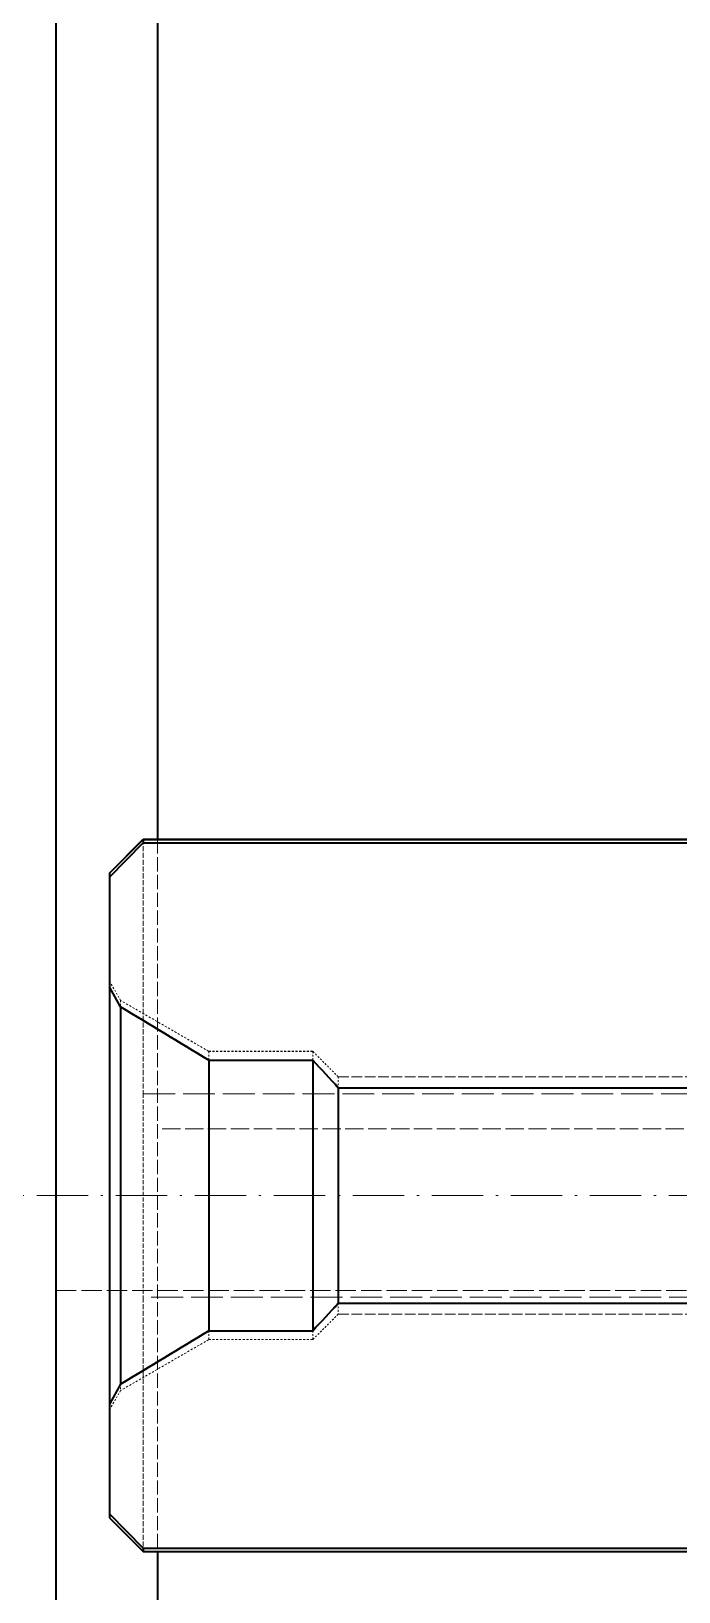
# Model space of a CAD drawing. Header units: millimetres. Extents: x 12184 to 41592, y 8990 to 29785.
# Drawn here: x 22833.2 to 22871.4, y 16684.3 to 16776.4 of the extents above; entities that cross this region are included whole.
import ezdxf

# ---------------------------------------------------------------- set-up
doc = ezdxf.new("R2010")
doc.units = ezdxf.units.MM
doc.linetypes.add('DASHDOT', pattern=[18.5, 12, -3, 0.5, -3])
doc.linetypes.add('DASHED', pattern=[15, 12, -3])

# ---------------------------------------------------------------- blocks, each defined once
blk = doc.blocks.new('A$C55E021B5')
at = {"color": 7, "lineweight": 35, "ltscale": 0.114559}
blk.add_line((653.999, 560.848), (653.999, 492.113), dxfattribs=at)
at = {"color": 7, "lineweight": 35}
for p, q in [((659.999, 560.848), (659.999, 70.5)), ((653.999, 450.113), (653.999, 70.5))]:
    blk.add_line(p, q, dxfattribs=at)
at = {"color": 7, "lineweight": 35, "ltscale": 0.18}
for p, q in [((654.849, 491.906), (546.848, 491.906)), ((654.849, 450.32), (546.848, 450.32))]:
    blk.add_line(p, q, dxfattribs=at)
at = {"color": 7, "lineweight": 35, "ltscale": 0.082889}
blk.add_line((654.849, 492.113), (605.115, 492.113), dxfattribs=at)
at = {"color": 7, "linetype": 'DASHED', "lineweight": 13, "ltscale": 0.07}
blk.add_line((653.999, 492.113), (653.999, 450.113), dxfattribs=at)
at = {"color": 7, "linetype": 'DASHED', "lineweight": 13, "ltscale": 0.025}
for p, q in [((654.849, 492.113), (654.849, 477.113)), ((654.849, 465.113), (654.849, 450.113))]:
    blk.add_line(p, q, dxfattribs=at)
at = {"color": 7, "lineweight": 35, "ltscale": 0.004714}
for p, q in [((656.849, 490.113), (654.849, 492.113)), ((656.849, 452.113), (654.849, 450.113))]:
    blk.add_line(p, q, dxfattribs=at)
at = {"color": 7, "lineweight": 35, "ltscale": 0.00034523}
for p, q in [((654.849, 492.113), (654.849, 491.906)), ((654.849, 450.32), (654.849, 450.113))]:
    blk.add_line(p, q, dxfattribs=at)
at = {"color": 7, "lineweight": 35, "ltscale": 0.00474}
for p, q in [((656.849, 489.883), (654.849, 491.906)), ((656.849, 452.342), (654.849, 450.32))]:
    blk.add_line(p, q, dxfattribs=at)
at = {"color": 7, "lineweight": 35, "ltscale": 0.000382233}
blk.add_line((656.849, 490.113), (656.849, 489.883), dxfattribs=at)
at = {"color": 7, "lineweight": 35, "ltscale": 0.01078}
blk.add_line((656.849, 489.883), (656.849, 483.416), dxfattribs=at)
at = {"color": 7, "linetype": 'DASHED', "lineweight": 13, "ltscale": 0.002213}
for p, q in [((656.185, 482.613), (656.849, 483.763)), ((656.185, 459.613), (656.849, 458.463))]:
    blk.add_line(p, q, dxfattribs=at)
at = {"color": 7, "lineweight": 35, "ltscale": 0.002265}
for p, q in [((656.185, 482.23), (656.849, 483.416)), ((656.185, 459.996), (656.849, 458.81))]:
    blk.add_line(p, q, dxfattribs=at)
at = {"color": 7, "lineweight": 35, "ltscale": 0.04101}
blk.add_line((656.849, 483.416), (656.849, 458.81), dxfattribs=at)
at = {"color": 7, "linetype": 'DASHED', "lineweight": 13, "ltscale": 0.010001}
for p, q in [((650.988, 479.613), (656.185, 482.613)), ((650.988, 462.613), (656.185, 459.613))]:
    blk.add_line(p, q, dxfattribs=at)
at = {"color": 7, "linetype": 'DASHED', "lineweight": 13, "ltscale": 0.000638199}
for p, q in [((656.185, 482.613), (656.185, 482.23)), ((656.185, 482.613), (656.185, 482.23)), ((656.185, 459.996), (656.185, 459.613)), ((656.185, 459.996), (656.185, 459.613))]:
    blk.add_line(p, q, dxfattribs=at)
at = {"color": 7, "lineweight": 35, "ltscale": 0.037057}
blk.add_line((656.185, 482.23), (656.185, 459.996), dxfattribs=at)
at = {"color": 7, "linetype": 'DASHED', "lineweight": 13, "ltscale": 0.003536}
for p, q in [((643.349, 478.113), (644.849, 479.613)), ((643.349, 464.113), (644.849, 462.613))]:
    blk.add_line(p, q, dxfattribs=at)
at = {"color": 7, "linetype": 'DASHED', "lineweight": 13, "ltscale": 0.000876617}
for p, q in [((644.849, 479.613), (644.849, 479.087)), ((650.988, 479.613), (650.988, 479.087)), ((644.849, 463.139), (644.849, 462.613)), ((650.988, 463.139), (650.988, 462.613))]:
    blk.add_line(p, q, dxfattribs=at)
at = {"color": 7, "linetype": 'DASHED', "lineweight": 13, "ltscale": 0.000875854}
for p, q in [((644.849, 479.613), (644.849, 479.087)), ((650.988, 479.613), (650.988, 479.087)), ((644.849, 463.138), (644.849, 462.613)), ((650.988, 463.138), (650.988, 462.613))]:
    blk.add_line(p, q, dxfattribs=at)
at = {"color": 7, "linetype": 'DASHED', "lineweight": 13, "ltscale": 0.010233}
for p, q in [((650.988, 479.613), (644.849, 479.613)), ((650.988, 462.613), (644.849, 462.613))]:
    blk.add_line(p, q, dxfattribs=at)
at = {"color": 7, "lineweight": 35, "ltscale": 0.010233}
for p, q in [((650.988, 479.087), (644.849, 479.087)), ((650.988, 463.138), (644.849, 463.138))]:
    blk.add_line(p, q, dxfattribs=at)
at = {"color": 7, "lineweight": 35, "ltscale": 0.02658}
for p, q in [((644.849, 479.087), (644.849, 463.139)), ((650.988, 479.087), (650.988, 463.139))]:
    blk.add_line(p, q, dxfattribs=at)
at = {"color": 7, "linetype": 'DASHED', "lineweight": 13, "ltscale": 0.0525}
for p, q in [((643.349, 478.113), (611.849, 478.113)), ((643.349, 464.113), (611.849, 464.113))]:
    blk.add_line(p, q, dxfattribs=at)
at = {"color": 7, "linetype": 'DASHED', "lineweight": 13, "ltscale": 0.001081}
for p, q in [((643.349, 478.113), (643.349, 477.464)), ((643.349, 478.113), (643.349, 477.464)), ((643.349, 464.761), (643.349, 464.113)), ((643.349, 464.761), (643.349, 464.113))]:
    blk.add_line(p, q, dxfattribs=at)
at = {"color": 7, "linetype": 'DASHED', "lineweight": 13, "ltscale": 0.156667}
for p, q in [((654.849, 477.113), (560.849, 477.113)), ((560.849, 465.113), (654.849, 465.113))]:
    blk.add_line(p, q, dxfattribs=at)
at = {"color": 7, "lineweight": 35, "ltscale": 0.0525}
for p, q in [((643.349, 477.464), (611.849, 477.464)), ((643.349, 464.761), (611.849, 464.761))]:
    blk.add_line(p, q, dxfattribs=at)
at = {"color": 7, "lineweight": 35, "ltscale": 0.021171}
blk.add_line((643.349, 477.464), (643.349, 464.761), dxfattribs=at)
at = {"color": 7, "linetype": 'DASHED', "lineweight": 13, "ltscale": 0.02}
blk.add_line((654.849, 477.113), (654.849, 465.113), dxfattribs=at)
at = {"color": 7, "linetype": 'DASHED', "lineweight": 13, "ltscale": 0.09}
blk.add_line((599.999, 475.041), (653.999, 475.041), dxfattribs=at)
at = {"color": 7, "linetype": 'DASHDOT', "lineweight": 13, "ltscale": 0.252}
blk.add_line((518.249, 471.113), (669.449, 471.113), dxfattribs=at)
at = {"color": 7, "linetype": 'DASHED', "lineweight": 13, "ltscale": 0.1}
blk.add_line((659.999, 465.507), (599.999, 465.507), dxfattribs=at)
at = {"color": 7, "lineweight": 35, "ltscale": 0.010779}
blk.add_line((656.849, 458.81), (656.849, 452.342), dxfattribs=at)
at = {"color": 7, "linetype": 'DASHED', "lineweight": 13, "ltscale": 0.000173187}
blk.add_line((656.849, 458.81), (656.849, 458.706), dxfattribs=at)
at = {"color": 7, "lineweight": 35, "ltscale": 0.000382042}
blk.add_line((656.849, 452.342), (656.849, 452.113), dxfattribs=at)
at = {"color": 7, "lineweight": 35, "ltscale": 0.082915}
blk.add_line((654.849, 450.113), (605.1, 450.113), dxfattribs=at)
at = {"color": 7, "lineweight": 35}
for centre, radius, start, end in [((894.183, 82.743), 465.009, 120.78481, 121.53305), ((742.288, 387.504), 133.723, 136.77451, 137.7214), ((742.288, 554.722), 133.723, 222.27859, 223.22549), ((894.183, 859.483), 465.009, 238.46695, 239.21519)]:
    blk.add_arc(centre, radius, start, end, dxfattribs=at)
blk = doc.blocks.new('1')
at = {"color": 7, "lineweight": 35}
for p, q in [((22834.648, 16797.452), (22834.648, 16307.104)), ((22840.648, 16686.717), (22840.648, 16307.104))]:
    blk.add_line(p, q, dxfattribs=at)
at = {"color": 7, "lineweight": 35, "ltscale": 0.114559}
blk.add_line((22840.648, 16797.452), (22840.648, 16728.717), dxfattribs=at)
at = {"color": 7, "lineweight": 35, "ltscale": 0.004714}
for p, q in [((22837.799, 16726.716), (22839.799, 16728.716)), ((22837.799, 16688.716), (22839.799, 16686.716))]:
    blk.add_line(p, q, dxfattribs=at)
at = {"color": 7, "lineweight": 35, "ltscale": 0.00474}
for p, q in [((22837.799, 16726.487), (22839.799, 16728.509)), ((22837.799, 16688.946), (22839.799, 16686.924))]:
    blk.add_line(p, q, dxfattribs=at)
at = {"color": 7, "linetype": 'DASHED', "lineweight": 13, "ltscale": 0.025}
for p, q in [((22839.799, 16728.716), (22839.799, 16713.716)), ((22839.799, 16701.716), (22839.799, 16686.716))]:
    blk.add_line(p, q, dxfattribs=at)
at = {"color": 7, "lineweight": 35, "ltscale": 0.00034523}
for p, q in [((22839.799, 16728.716), (22839.799, 16728.509)), ((22839.799, 16686.924), (22839.799, 16686.716))]:
    blk.add_line(p, q, dxfattribs=at)
at = {"color": 7, "lineweight": 35, "ltscale": 0.082889}
blk.add_line((22839.799, 16728.716), (22889.532, 16728.716), dxfattribs=at)
at = {"color": 7, "lineweight": 35, "ltscale": 0.18}
for p, q in [((22839.799, 16728.509), (22947.799, 16728.509)), ((22839.799, 16686.924), (22947.799, 16686.924))]:
    blk.add_line(p, q, dxfattribs=at)
at = {"color": 7, "linetype": 'DASHED', "lineweight": 13, "ltscale": 0.07}
blk.add_line((22840.648, 16728.717), (22840.648, 16686.717), dxfattribs=at)
at = {"color": 7, "lineweight": 35, "ltscale": 0.000382233}
blk.add_line((22837.799, 16726.716), (22837.799, 16726.487), dxfattribs=at)
at = {"color": 7, "lineweight": 35, "ltscale": 0.01078}
blk.add_line((22837.799, 16726.487), (22837.799, 16720.019), dxfattribs=at)
at = {"color": 7, "linetype": 'DASHED', "lineweight": 13, "ltscale": 0.002213}
for p, q in [((22838.463, 16719.216), (22837.799, 16720.366)), ((22838.463, 16696.216), (22837.799, 16695.066))]:
    blk.add_line(p, q, dxfattribs=at)
at = {"color": 7, "lineweight": 35, "ltscale": 0.04101}
blk.add_line((22837.799, 16720.02), (22837.799, 16695.413), dxfattribs=at)
at = {"color": 7, "lineweight": 35, "ltscale": 0.002265}
for p, q in [((22838.463, 16718.834), (22837.799, 16720.019)), ((22838.463, 16696.599), (22837.799, 16695.413))]:
    blk.add_line(p, q, dxfattribs=at)
at = {"color": 7, "linetype": 'DASHED', "lineweight": 13, "ltscale": 0.010001}
for p, q in [((22843.659, 16716.216), (22838.463, 16719.216)), ((22843.659, 16699.216), (22838.463, 16696.216))]:
    blk.add_line(p, q, dxfattribs=at)
at = {"color": 7, "linetype": 'DASHED', "lineweight": 13, "ltscale": 0.000638199}
for p, q in [((22838.463, 16719.216), (22838.463, 16718.834)), ((22838.463, 16719.216), (22838.463, 16718.834)), ((22838.463, 16696.599), (22838.463, 16696.216)), ((22838.463, 16696.599), (22838.463, 16696.216))]:
    blk.add_line(p, q, dxfattribs=at)
at = {"color": 7, "lineweight": 35, "ltscale": 0.037057}
blk.add_line((22838.463, 16718.834), (22838.463, 16696.599), dxfattribs=at)
at = {"color": 7, "linetype": 'DASHED', "lineweight": 13, "ltscale": 0.000876617}
for p, q in [((22843.659, 16716.216), (22843.659, 16715.69)), ((22849.799, 16716.216), (22849.799, 16715.69)), ((22843.659, 16699.742), (22843.659, 16699.216)), ((22849.799, 16699.742), (22849.799, 16699.216))]:
    blk.add_line(p, q, dxfattribs=at)
at = {"color": 7, "linetype": 'DASHED', "lineweight": 13, "ltscale": 0.010233}
for p, q in [((22843.659, 16716.216), (22849.799, 16716.216)), ((22843.659, 16699.216), (22849.799, 16699.216))]:
    blk.add_line(p, q, dxfattribs=at)
at = {"color": 7, "linetype": 'DASHED', "lineweight": 13, "ltscale": 0.000875854}
for p, q in [((22843.659, 16716.216), (22843.659, 16715.691)), ((22849.799, 16716.216), (22849.799, 16715.691)), ((22843.659, 16699.742), (22843.659, 16699.216)), ((22849.799, 16699.742), (22849.799, 16699.216))]:
    blk.add_line(p, q, dxfattribs=at)
at = {"color": 7, "linetype": 'DASHED', "lineweight": 13, "ltscale": 0.003536}
for p, q in [((22851.299, 16714.716), (22849.799, 16716.216)), ((22851.299, 16700.716), (22849.799, 16699.216))]:
    blk.add_line(p, q, dxfattribs=at)
at = {"color": 7, "lineweight": 35, "ltscale": 0.010233}
for p, q in [((22843.659, 16715.691), (22849.799, 16715.691)), ((22843.659, 16699.742), (22849.799, 16699.742))]:
    blk.add_line(p, q, dxfattribs=at)
at = {"color": 7, "lineweight": 35, "ltscale": 0.02658}
for p, q in [((22843.659, 16715.69), (22843.659, 16699.742)), ((22849.799, 16715.69), (22849.799, 16699.742))]:
    blk.add_line(p, q, dxfattribs=at)
at = {"color": 7, "linetype": 'DASHED', "lineweight": 13, "ltscale": 0.001081}
for p, q in [((22851.299, 16714.716), (22851.299, 16714.068)), ((22851.299, 16714.716), (22851.299, 16714.068)), ((22851.299, 16701.365), (22851.299, 16700.716)), ((22851.299, 16701.365), (22851.299, 16700.716))]:
    blk.add_line(p, q, dxfattribs=at)
at = {"color": 7, "linetype": 'DASHED', "lineweight": 13, "ltscale": 0.0525}
for p, q in [((22851.299, 16714.716), (22882.799, 16714.716)), ((22851.299, 16700.716), (22882.799, 16700.716))]:
    blk.add_line(p, q, dxfattribs=at)
at = {"color": 7, "lineweight": 35, "ltscale": 0.0525}
for p, q in [((22851.299, 16714.068), (22882.799, 16714.068)), ((22851.299, 16701.365), (22882.799, 16701.365))]:
    blk.add_line(p, q, dxfattribs=at)
at = {"color": 7, "lineweight": 35, "ltscale": 0.021171}
blk.add_line((22851.299, 16714.068), (22851.299, 16701.365), dxfattribs=at)
at = {"color": 7, "linetype": 'DASHED', "lineweight": 13, "ltscale": 0.02}
blk.add_line((22839.799, 16713.716), (22839.799, 16701.716), dxfattribs=at)
at = {"color": 7, "linetype": 'DASHED', "lineweight": 13, "ltscale": 0.156667}
for p, q in [((22839.799, 16713.716), (22933.799, 16713.716)), ((22933.799, 16701.716), (22839.799, 16701.716))]:
    blk.add_line(p, q, dxfattribs=at)
at = {"color": 7, "linetype": 'DASHED', "lineweight": 13, "ltscale": 0.09}
blk.add_line((22894.648, 16711.645), (22840.648, 16711.645), dxfattribs=at)
at = {"color": 7, "linetype": 'DASHDOT', "lineweight": 13, "ltscale": 0.252}
blk.add_line((22976.399, 16707.716), (22825.198, 16707.716), dxfattribs=at)
at = {"color": 7, "linetype": 'DASHED', "lineweight": 13, "ltscale": 0.1}
blk.add_line((22834.648, 16702.111), (22894.648, 16702.111), dxfattribs=at)
at = {"color": 7, "lineweight": 35, "ltscale": 0.010779}
blk.add_line((22837.799, 16695.413), (22837.799, 16688.946), dxfattribs=at)
at = {"color": 7, "linetype": 'DASHED', "lineweight": 13, "ltscale": 0.000173187}
blk.add_line((22837.799, 16695.413), (22837.799, 16695.31), dxfattribs=at)
at = {"color": 7, "lineweight": 35, "ltscale": 0.000382042}
blk.add_line((22837.799, 16688.946), (22837.799, 16688.716), dxfattribs=at)
at = {"color": 7, "lineweight": 35, "ltscale": 0.082915}
blk.add_line((22839.799, 16686.716), (22889.548, 16686.716), dxfattribs=at)
at = {"color": 7, "lineweight": 35}
for centre, radius, start, end in [((22600.464, 16319.346), 465.009, 58.46695, 59.21519), ((22752.36, 16624.108), 133.723, 42.2786, 43.22549), ((22752.36, 16791.325), 133.723, 316.77451, 317.72141), ((22600.464, 17096.087), 465.009, 300.78481, 301.53305)]:
    blk.add_arc(centre, radius, start, end, dxfattribs=at)
at = {"xscale": -1}
blk.add_blockref('A$C55E021B5', (23494.647, 16236.604), dxfattribs=at)

msp = doc.modelspace()

# ---------------------------------------------------------------- block references
msp.add_blockref('1', (0, 0))

doc.saveas('drawing.dxf')
